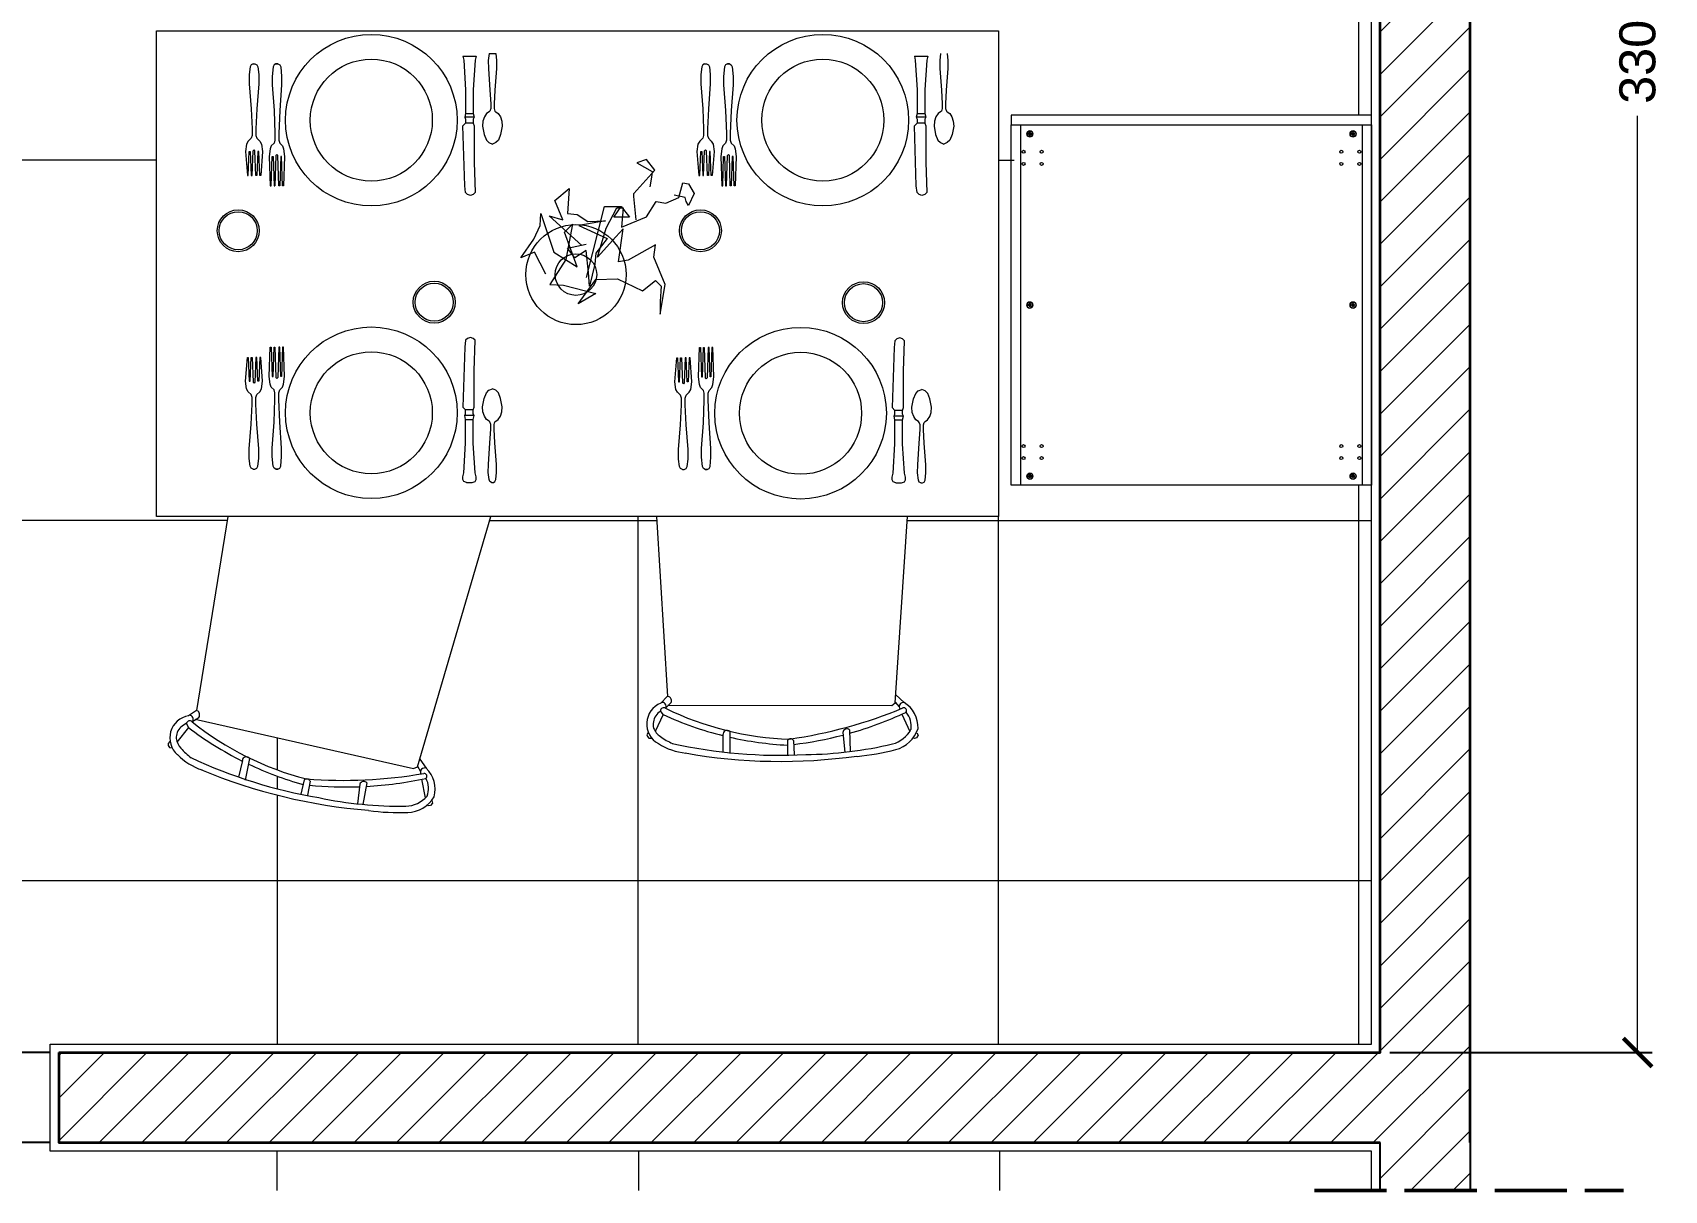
# Model space of a CAD drawing. Header units: inches. Extents: x 693 to 2034, y 503 to 1400.
# Drawn here: x 841.2 to 1112.8, y 999.9 to 1192.7 of the extents above; entities that cross this region are included whole.
import ezdxf

# ---------------------------------------------------------------- set-up
doc = ezdxf.new("R2010")
doc.units = ezdxf.units.IN
doc.header["$MEASUREMENT"] = 0
doc.linetypes.add('ACAD_ISO02W100', pattern=[15, 12, -3])
doc.layers.get('DEFPOINTS').update_dxf_attribs({"color": 210, "lineweight": 18})
doc.layers.add('A-ANNO-DIMS', color=81, linetype='Continuous', lineweight=13, transparency=0.25)
for name, color, linetype, lineweight in [('A-ANNO-SYMB', 3, 'Continuous', 18), ('A-FURN', 1, 'Continuous', 18), ('A-SECT-MCUT', 7, 'Continuous', 35), ('ACCESSORI', 2, 'Continuous', 13), ('pavimento', 51, 'Continuous', 5), ('walll', 41, 'Continuous', 13)]:
    doc.layers.add(name, color=color, linetype=linetype, lineweight=lineweight)
doc.styles.add('ARIAL', font='Arial.ttf')
doc.dimstyles.new('E-0020_TICK_24', dxfattribs={"dimscale": 0.1, "dimtxt": 60, "dimasz": 48, "dimexe": 24, "dimexo": 16, "dimgap": 24, "dimtad": 0, "dimdec": 0, "dimzin": 0, "dimdsep": 46, "dimtxsty": 'ARIAL', "dimblk": 'ARCHTICK', "dimblk1": 'ARCHTICK', "dimblk2": 'ARCHTICK', "dimcen": 24, "dimclrd": 256, "dimclre": 256, "dimclrt": 256, "dimadec": 0, "dimazin": 0, "dimtfac": 1, "dimtdec": 0, "dimtmove": 1, "dimatfit": 3, "dimldrblk": 'OPEN90', "dimfxl": 1, "dimtfill": 1, "dimtolj": 1, "dimtzin": 0, "dimlwd": -1, "dimarcsym": 0})

# ---------------------------------------------------------------- blocks, each defined once
blk = doc.blocks.new('Vite a croce a testa piana - 10 mm da sopra')
at = {"color": 0, "linetype": 'Continuous'}
for p, q in [((-4.9, 2), (-4.9, -2)), ((-2, 2), (-4.9, 2)), ((-2, 2), (-2, 4.9)), ((2, 4.9), (-2, 4.9)), ((-2, 2), (-2, -2)), ((2, 2), (-2, 2)), ((2, 2), (2, 4.9)), ((2, 2), (2, -2)), ((2, 2), (4.9, 2)), ((4.9, 2), (4.9, -2)), ((-2, -2), (-4.9, -2)), ((2, -2), (-2, -2)), ((-2, -2), (-2, -4.9)), ((2, -4.9), (-2, -4.9)), ((2, -2), (2, -4.9)), ((2, -2), (4.9, -2))]:
    blk.add_line(p, q, dxfattribs=at)
blk.add_circle((0, 0), 9.84, dxfattribs=at)
blk = doc.blocks.new('_ArchTick')
at = {"color": 0, "linetype": 'ByBlock', "const_width": 0.15}
blk.add_lwpolyline([(-0.5, -0.5), (0.5, 0.5)], dxfattribs=at)
blk = doc.blocks.new('*D9')
at = {"layer": 'A-ANNO-DIMS', "transparency": 16777216}
for p, q in [((829.38, 1022.82), (829.38, 1027.62)), ((829.38, 1022.82), (829.38, 1021.73)), ((829.38, 1007.82), (829.38, 1008.91)), ((829.38, 1007.82), (829.38, 1003.02))]:
    blk.add_line(p, q, dxfattribs=at)
at = {"layer": 'A-ANNO-DIMS', "lineweight": -2, "transparency": 16777216}
for p, q in [((843.91, 1022.82), (826.98, 1022.82)), ((843.91, 1007.82), (826.98, 1007.82))]:
    blk.add_line(p, q, dxfattribs=at)
at = {"layer": 'DEFPOINTS', "color": 0, "transparency": 16777216}
for p in [(845.51, 1022.82), (845.51, 1007.82)]:
    blk.add_point(p, dxfattribs=at)
at = {"layer": 'A-ANNO-DIMS', "transparency": 16777216, "xscale": 4.800000000000001, "yscale": 4.800000000000001, "zscale": 4.800000000000001}
for p, rotation in [((829.38, 1022.82), 270), ((829.38, 1007.82), 90)]:
    blk.add_blockref('_ArchTick', p, dxfattribs=dict(at, rotation=rotation))
at = {"layer": 'A-ANNO-DIMS', "transparency": 16777216, "insert": (829.38, 1015.32), "char_height": 6, "attachment_point": 5, "rotation": 90, "style": 'ARIAL', "bg_fill": 3, "box_fill_scale": 1.25, "bg_fill_color": 256, "bg_fill_true_color": 13158600, "bg_fill_transparency": 0}
blk.add_mtext('\\A1;15', dxfattribs=at)
at = {"layer": 'DEFPOINTS', "color": 0, "transparency": 16777216}
blk.add_point((829.38, 1007.82), dxfattribs=at)
blk = doc.blocks.new('_Open90')
blk = doc.blocks.new('*D19')
at = {"layer": 'A-ANNO-DIMS', "lineweight": -2, "transparency": 16777216}
for p, q in [((1067.11, 1352.82), (1110.79, 1352.82)), ((1067.11, 1022.82), (1110.79, 1022.82))]:
    blk.add_line(p, q, dxfattribs=at)
at = {"layer": 'A-ANNO-DIMS', "transparency": 16777216}
for p, q in [((1108.39, 1352.82), (1108.39, 1196.81)), ((1108.39, 1022.82), (1108.39, 1178.83))]:
    blk.add_line(p, q, dxfattribs=at)
at = {"layer": 'DEFPOINTS', "color": 0, "transparency": 16777216}
for p in [(1065.51, 1352.82), (1065.51, 1022.82), (1108.39, 1022.82)]:
    blk.add_point(p, dxfattribs=at)
at = {"layer": 'A-ANNO-DIMS', "transparency": 16777216, "xscale": 4.800000000000001, "yscale": 4.800000000000001, "zscale": 4.800000000000001}
for p, rotation in [((1108.39, 1352.82), 90), ((1108.39, 1022.82), 270)]:
    blk.add_blockref('_ArchTick', p, dxfattribs=dict(at, rotation=rotation))
at = {"layer": 'A-ANNO-DIMS', "transparency": 16777216, "insert": (1108.39, 1187.82), "char_height": 6, "attachment_point": 5, "rotation": 90, "style": 'ARIAL', "bg_fill": 3, "box_fill_scale": 1.25, "bg_fill_color": 256, "bg_fill_true_color": 13158600, "bg_fill_transparency": 0}
blk.add_mtext('\\A1;330', dxfattribs=at)

msp = doc.modelspace()

# ---------------------------------------------------------------- hatches: boundary and pattern name
at = {"layer": 'A-SECT-MCUT', "lineweight": 9}
h = msp.add_hatch(dxfattribs=at)
h.set_pattern_fill('ANSI31', color=252, scale=40)
h.paths.add_polyline_path([(1080.51, 1022.82), (1080.51, 1367.82), (1037.89, 1367.82), (1037.89, 1352.82), (1065.51, 1352.82), (1065.51, 1022.82), (972.73, 1022.82), (972.73, 1007.82), (1065.51, 1007.82), (1065.51, 999.87), (1080.51, 999.87)])
h = msp.add_hatch(dxfattribs=at)
h.set_pattern_fill('ANSI31', color=252, scale=40)
h.paths.add_polyline_path([(972.73, 1022.82), (845.51, 1022.82), (845.51, 1007.82), (972.73, 1007.82)])

# ---------------------------------------------------------------- linework, layer by layer
for p, q in [((1080.51, 1022.82), (1080.51, 999.87)), ((1065.51, 999.87), (1065.51, 1007.82))]:
    msp.add_line(p, q)
at = {"layer": 'A-ANNO-SYMB', "linetype": 'ACAD_ISO02W100', "lineweight": 50, "transparency": 33554562}
msp.add_line((1054.6, 999.87), (1106.02, 999.87), dxfattribs=at)
at = {"layer": 'A-FURN'}
for p, q in [((1064.11, 1178.92), (1004.11, 1178.92)), ((1004.11, 1178.92), (1004.11, 1177.32)), ((1004.11, 1117.32), (1004.11, 1177.32)), ((1004.11, 1177.32), (1005.71, 1177.32)), ((1062.51, 1177.32), (1064.11, 1177.32)), ((1064.11, 1177.32), (1064.11, 1178.92)), ((1064.11, 1177.32), (1064.11, 1117.32)), ((1005.71, 1117.32), (1004.11, 1117.32)), ((1064.11, 1117.32), (1062.51, 1117.32)), ((873.65, 1112.1), (868.45, 1079.76)), ((905.24, 1070.42), (917.46, 1112.1)), ((945.02, 1112.1), (946.85, 1082.13)), ((984.79, 1081.05), (986.81, 1112.1)), ((946.82, 1082.13), (945.75, 1081.01)), ((984.91, 1082.4), (986.27, 1081.14)), ((868.43, 1079.76), (867.14, 1078.91)), ((867.69, 1077.89), (868.85, 1078.62)), ((946.14, 1079.1), (944.82, 1076.28)), ((946.14, 1079.1), (945.7, 1079.73)), ((946.51, 1080.14), (947.48, 1081.1)), ((946.95, 1080.67), (984.23, 1080.6)), ((984.23, 1080.6), (984.79, 1081.05)), ((984.79, 1081.16), (985.46, 1080.38)), ((985.9, 1079.16), (987.2, 1076.27)), ((867.1, 1076.96), (865.2, 1074.5)), ((867.1, 1076.96), (866.8, 1077.67)), ((868.23, 1078.32), (904.6, 1070.1)), ((943.65, 1076.15), (943.45, 1075.75)), ((957.23, 1076.28), (957.27, 1072.63)), ((976.04, 1076.13), (976.41, 1072.85)), ((977.17, 1076.58), (977.3, 1072.95)), ((988.38, 1076.07), (988.59, 1075.66)), ((864.03, 1074.62), (863.74, 1074.27)), ((863.74, 1074.27), (863.74, 1073.94)), ((863.74, 1073.94), (863.95, 1073.65)), ((863.95, 1073.65), (864.38, 1073.55)), ((943.45, 1075.75), (943.52, 1075.43)), ((943.52, 1075.43), (943.79, 1075.18)), ((943.79, 1075.18), (944.23, 1075.18)), ((956.11, 1075.72), (956.1, 1072.88)), ((966.86, 1074.8), (966.85, 1072.37)), ((967.87, 1074.8), (967.97, 1072.45)), ((987.97, 1075.1), (987.8, 1075.16)), ((988.31, 1075.21), (987.97, 1075.1)), ((988.59, 1075.66), (988.31, 1075.21)), ((876.09, 1071.48), (875.46, 1068.71)), ((877.3, 1071.78), (876.54, 1068.21)), ((904.6, 1070.1), (905.24, 1070.42)), ((905.27, 1070.52), (905.75, 1069.61)), ((905.65, 1071.7), (906.7, 1070.18)), ((886.38, 1068.24), (885.84, 1065.87)), ((887.36, 1068.02), (886.95, 1065.7)), ((896.82, 1067.72), (896.17, 1064.15)), ((905.91, 1068.33), (906.55, 1065.22)), ((895.63, 1067.53), (895.27, 1064.24)), ((907.05, 1063.91), (906.89, 1064.01)), ((907.4, 1063.95), (907.05, 1063.91)), ((907.77, 1064.33), (907.4, 1063.95)), ((907.66, 1064.77), (907.77, 1064.33))]:
    msp.add_line(p, q, dxfattribs=at)
for points in [[(861.81, 1192.98), (1002, 1192.98), (1002, 1112.1), (861.81, 1112.1)], [(1005.71, 1177.32), (1062.51, 1177.32), (1062.51, 1117.32), (1005.71, 1117.32)]]:
    msp.add_lwpolyline(points, close=True, dxfattribs=at)
for centre, radius in [((1007.21, 1175.82), 0.5), ((1007.21, 1175.82), 0.5), ((1061.01, 1175.82), 0.5), ((1061.01, 1175.82), 0.5), ((1006.16, 1172.83), 0.25), ((1006.16, 1170.83), 0.25), ((1009.16, 1172.83), 0.25), ((1009.16, 1170.83), 0.25), ((1059.06, 1172.83), 0.25), ((1059.06, 1170.83), 0.25), ((1062.06, 1172.83), 0.25), ((1062.06, 1170.83), 0.25), ((1007.19, 1147.32), 0.5), ((1007.19, 1147.32), 0.5), ((1061.01, 1147.32), 0.5), ((1061.01, 1147.32), 0.5), ((1006.16, 1123.82), 0.25), ((1006.16, 1121.82), 0.25), ((1009.16, 1123.82), 0.25), ((1009.16, 1121.82), 0.25), ((1059.06, 1123.82), 0.25), ((1059.06, 1121.82), 0.25), ((1062.06, 1123.82), 0.25), ((1062.06, 1121.82), 0.25), ((1007.21, 1118.82), 0.5), ((1007.21, 1118.82), 0.5), ((1061.01, 1118.82), 0.5), ((1061.01, 1118.82), 0.5)]:
    msp.add_circle(centre, radius, dxfattribs=at)
for centre, radius, start, end in [((946.89, 1081.52), 0.609, 36.9682, 97.2732), ((946.64, 1081.38), 0.888, 341.4244, 34.5545), ((867.73, 1075.23), 3.72, 99.0797, 228.8016), ((867.27, 1078.39), 0.609, 24.3467, 90.211), ((867, 1078.3), 0.888, 328.8029, 21.933), ((868.36, 1079.16), 0.609, 24.3467, 84.6516), ((868.09, 1079.08), 0.888, 328.8029, 21.933), ((947.13, 1077.55), 3.72, 111.7013, 241.4231), ((946.26, 1079.67), 0.569, 60.8135, 174.0434), ((946, 1080.53), 0.609, 36.9682, 102.8325), ((969.68, 1130.27), 56.32, 245.2951, 256.0516), ((945.75, 1080.39), 0.888, 341.4244, 34.5545), ((968.78, 1125.48), 50.48, 243.8567, 268.1974), ((955.86, 1153.37), 79.16, 278.2332, 292.4409), ((960.42, 1135.62), 61.94, 285.7031, 294.9798), ((986.17, 1080.43), 0.713, 81.9587, 216.3382), ((986.22, 1079.77), 0.461, 321.016, 108.1622), ((983.73, 1076.99), 4.86, 357.5545, 58.5812), ((983.84, 1077.16), 3.62, 351.3275, 40.2957), ((867.34, 1077.49), 0.569, 48.1919, 161.4219), ((901.25, 1121.74), 56.32, 232.6736, 243.4301), ((899.33, 1117.27), 50.48, 231.2352, 255.5759), ((956.78, 1075.78), 0.674, 47.9361, 184.8433), ((976.75, 1075.99), 0.723, 54.9833, 168.288), ((983.04, 1079.05), 5, 284.9236, 330.9193), ((983.59, 1078.38), 5.25, 283.8, 342.2956), ((950.8, 1082.6), 9.94, 236.7758, 264.9638), ((965.57, 1154.93), 82.6, 257.4624, 272.9899), ((969.68, 1130.27), 56.32, 257.2367, 267.1272), ((967.36, 1074.44), 0.62, 35.5616, 144.2262), ((960.42, 1135.62), 61.94, 276.9319, 284.624), ((969.01, 1139.57), 67.13, 270.743, 283.1957), ((975.31, 1108.74), 36.72, 274.8738, 285.1434), ((872.41, 1079.36), 9.94, 224.1542, 252.3423), ((902.63, 1146.71), 82.6, 244.8409, 260.3684), ((876.75, 1071.39), 0.674, 35.3146, 172.2218), ((901.25, 1121.74), 56.32, 244.6152, 254.5057), ((965.67, 1161.69), 90.38, 259.9045, 278.0877), ((904.21, 1153.28), 90.38, 247.283, 265.4662), ((886.79, 1067.77), 0.62, 22.9401, 131.6047), ((892.81, 1147.31), 79.16, 265.6117, 279.8194), ((896.29, 1067.23), 0.723, 42.3618, 155.6664), ((893.39, 1128.99), 61.94, 273.0815, 282.3583), ((906.45, 1069.51), 0.713, 69.3372, 203.7167), ((906.36, 1068.85), 0.461, 308.3945, 95.5407), ((903.46, 1066.83), 3.62, 338.7059, 27.6741), ((903.32, 1066.68), 4.86, 344.933, 45.9596), ((893.39, 1128.99), 61.94, 264.3104, 272.0024), ((902.63, 1130.97), 67.13, 258.1215, 270.5741), ((903.1, 1068.84), 5, 272.3021, 318.2978), ((903.49, 1068.07), 5.25, 271.1785, 329.6741), ((902.04, 1099.51), 36.72, 262.2523, 272.5218)]:
    msp.add_arc(centre, radius, start, end, dxfattribs=at)
for points in [[(945.7, 1079.73), (944.91, 1078.88), (944.57, 1076.86), (945.69, 1075.46), (947.7, 1074.28)], [(866.8, 1077.67), (865.85, 1077.01), (865.08, 1075.12), (865.86, 1073.5), (867.57, 1071.91)]]:
    msp.add_spline(points, degree=3, dxfattribs=at)
at = {"layer": 'A-SECT-MCUT'}
for points in [[(1080.51, 1007.82), (1080.51, 1367.82), (845.51, 1367.82), (845.51, 1352.82)], [(845.51, 1022.82), (1065.51, 1022.82), (1065.51, 1352.82), (845.51, 1352.82)], [(845.51, 1022.82), (845.51, 1007.82), (1065.51, 1007.82)]]:
    msp.add_lwpolyline(points, dxfattribs=at)
at = {"layer": 'ACCESSORI', "linetype": 'ByBlock'}
for p, q in [((877.55, 1187.31), (877.39, 1186.99)), ((877.87, 1187.47), (877.55, 1187.31)), ((877.87, 1187.47), (878.19, 1187.47)), ((878.19, 1187.47), (878.51, 1187.31)), ((878.51, 1187.31), (878.66, 1186.99)), ((881.36, 1187.31), (881.2, 1186.99)), ((881.68, 1187.47), (881.36, 1187.31)), ((881.68, 1187.47), (882, 1187.47)), ((882, 1187.47), (881.68, 1187.47)), ((882, 1187.47), (882.32, 1187.31)), ((882.32, 1187.31), (882.47, 1186.99)), ((912.8, 1188.74), (912.95, 1188.1)), ((912.95, 1188.1), (913.27, 1183.18)), ((914.86, 1188.1), (914.54, 1183.18)), ((915.02, 1188.74), (914.86, 1188.1)), ((917.16, 1189.23), (917.04, 1188.05)), ((917.04, 1188.05), (917.05, 1186.7)), ((918.28, 1189.23), (918.4, 1188.05)), ((918.4, 1188.05), (918.38, 1186.7)), ((952.73, 1187.31), (952.57, 1186.99)), ((953.05, 1187.47), (952.73, 1187.31)), ((953.05, 1187.47), (953.36, 1187.47)), ((953.36, 1187.47), (953.68, 1187.31)), ((953.68, 1187.31), (953.84, 1186.99)), ((956.54, 1187.31), (956.38, 1186.99)), ((956.86, 1187.47), (956.54, 1187.31)), ((956.86, 1187.47), (957.17, 1187.47)), ((957.17, 1187.47), (956.86, 1187.47)), ((957.17, 1187.47), (957.49, 1187.31)), ((957.49, 1187.31), (957.65, 1186.99)), ((987.97, 1188.74), (988.13, 1188.1)), ((988.13, 1188.1), (988.45, 1183.18)), ((990.03, 1188.1), (989.72, 1183.18)), ((990.19, 1188.74), (990.03, 1188.1)), ((992.33, 1189.23), (992.21, 1188.05)), ((992.21, 1188.05), (992.23, 1186.7)), ((993.45, 1189.23), (993.57, 1188.05)), ((993.57, 1188.05), (993.56, 1186.7)), ((877.39, 1186.99), (877.24, 1185.72)), ((877.24, 1185.72), (877.24, 1184.13)), ((878.66, 1186.99), (878.82, 1185.72)), ((878.82, 1185.72), (878.82, 1184.13)), ((881.2, 1186.99), (881.05, 1185.4)), ((881.05, 1185.4), (881.05, 1183.97)), ((882.47, 1186.99), (882.63, 1185.4)), ((882.63, 1185.4), (882.63, 1183.97)), ((917.05, 1186.7), (917.32, 1183.08)), ((918.38, 1186.7), (918.11, 1183.08)), ((952.57, 1186.99), (952.41, 1185.72)), ((952.41, 1185.72), (952.41, 1184.13)), ((953.84, 1186.99), (954, 1185.72)), ((954, 1185.72), (954, 1184.13)), ((956.38, 1186.99), (956.22, 1185.4)), ((956.22, 1185.4), (956.22, 1183.97)), ((957.65, 1186.99), (957.81, 1185.4)), ((957.81, 1185.4), (957.81, 1183.97)), ((992.23, 1186.7), (992.49, 1183.08)), ((993.56, 1186.7), (993.29, 1183.08)), ((877.24, 1184.13), (877.55, 1180.01)), ((878.82, 1184.13), (878.51, 1180.01)), ((881.05, 1183.97), (881.36, 1179.69)), ((882.63, 1183.97), (882.32, 1179.69)), ((913.27, 1183.18), (913.27, 1179.21)), ((914.54, 1183.18), (914.54, 1179.21)), ((917.32, 1183.08), (917.44, 1180.84)), ((918.11, 1183.08), (917.99, 1180.84)), ((952.41, 1184.13), (952.73, 1180.01)), ((954, 1184.13), (953.68, 1180.01)), ((956.22, 1183.97), (956.54, 1179.69)), ((957.81, 1183.97), (957.49, 1179.69)), ((988.45, 1183.18), (988.45, 1179.21)), ((989.72, 1183.18), (989.72, 1179.21)), ((992.49, 1183.08), (992.62, 1180.84)), ((993.29, 1183.08), (993.16, 1180.84)), ((877.55, 1180.01), (877.71, 1176.67)), ((878.51, 1180.01), (878.35, 1176.67)), ((881.36, 1179.69), (881.52, 1175.88)), ((882.32, 1179.69), (882.16, 1175.88)), ((913.27, 1179.21), (913.11, 1178.58)), ((913.27, 1179.21), (914.54, 1179.21)), ((914.54, 1179.21), (914.7, 1178.58)), ((916.75, 1179.2), (916.38, 1178.67)), ((917.16, 1179.49), (916.75, 1179.2)), ((917.3, 1179.63), (917.16, 1179.49)), ((917.44, 1180.05), (917.3, 1179.63)), ((917.44, 1180.84), (917.44, 1180.05)), ((917.99, 1180.84), (917.99, 1180.05)), ((917.99, 1180.05), (918.13, 1179.63)), ((918.13, 1179.63), (918.27, 1179.49)), ((918.27, 1179.49), (918.68, 1179.2)), ((918.68, 1179.2), (919.05, 1178.67)), ((952.73, 1180.01), (952.89, 1176.67)), ((953.68, 1180.01), (953.52, 1176.67)), ((956.54, 1179.69), (956.7, 1175.88)), ((957.49, 1179.69), (957.33, 1175.88)), ((988.45, 1179.21), (988.29, 1178.58)), ((988.45, 1179.21), (989.72, 1179.21)), ((989.72, 1179.21), (989.88, 1178.58)), ((991.92, 1179.2), (991.56, 1178.67)), ((992.34, 1179.49), (991.92, 1179.2)), ((992.48, 1179.63), (992.34, 1179.49)), ((992.62, 1180.05), (992.48, 1179.63)), ((992.62, 1180.84), (992.62, 1180.05)), ((993.16, 1180.84), (993.16, 1180.05)), ((993.16, 1180.05), (993.31, 1179.63)), ((993.31, 1179.63), (993.45, 1179.49)), ((993.45, 1179.49), (993.86, 1179.2)), ((993.86, 1179.2), (994.22, 1178.67)), ((877.71, 1176.67), (877.71, 1175.56)), ((878.35, 1176.67), (878.35, 1175.56)), ((912.8, 1177.15), (913.27, 1177.62)), ((913.11, 1167.15), (912.8, 1177.15)), ((914.7, 1178.58), (913.11, 1178.58)), ((913.11, 1178.58), (913.27, 1178.26)), ((913.27, 1178.26), (913.27, 1177.62)), ((914.54, 1177.62), (913.27, 1177.62)), ((914.7, 1178.58), (914.54, 1178.26)), ((914.54, 1178.26), (914.54, 1177.62)), ((914.54, 1177.62), (914.7, 1177.15)), ((914.7, 1177.15), (914.7, 1171.12)), ((916.15, 1177.96), (916.09, 1177.1)), ((916.09, 1177.1), (916.35, 1175.72)), ((916.38, 1178.67), (916.15, 1177.96)), ((919.05, 1178.67), (919.29, 1177.96)), ((919.34, 1177.1), (919.08, 1175.72)), ((919.29, 1177.96), (919.34, 1177.1)), ((952.89, 1176.67), (952.89, 1175.56)), ((953.52, 1176.67), (953.52, 1175.56)), ((987.97, 1177.15), (988.45, 1177.62)), ((988.29, 1167.15), (987.97, 1177.15)), ((989.88, 1178.58), (988.29, 1178.58)), ((988.29, 1178.58), (988.45, 1178.26)), ((988.45, 1178.26), (988.45, 1177.62)), ((989.72, 1177.62), (988.45, 1177.62)), ((989.88, 1178.58), (989.72, 1178.26)), ((989.72, 1178.26), (989.72, 1177.62)), ((989.72, 1177.62), (989.88, 1177.15)), ((989.88, 1177.15), (989.88, 1171.12)), ((991.32, 1177.96), (991.26, 1177.1)), ((991.26, 1177.1), (991.52, 1175.72)), ((991.56, 1178.67), (991.32, 1177.96)), ((994.22, 1178.67), (994.46, 1177.96)), ((994.52, 1177.1), (994.26, 1175.72)), ((994.46, 1177.96), (994.52, 1177.1)), ((876.76, 1174.13), (876.6, 1172.86)), ((877.08, 1174.61), (876.76, 1174.13)), ((877.55, 1175.08), (877.08, 1174.61)), ((877.71, 1175.56), (877.55, 1175.08)), ((878.35, 1175.56), (878.51, 1175.08)), ((878.51, 1175.08), (878.98, 1174.61)), ((878.98, 1174.61), (879.3, 1174.13)), ((879.3, 1174.13), (879.46, 1172.86)), ((880.89, 1173.81), (880.73, 1173.34)), ((881.36, 1174.29), (880.89, 1173.81)), ((881.52, 1174.77), (881.36, 1174.29)), ((881.52, 1175.88), (881.52, 1174.77)), ((882.16, 1175.88), (882.16, 1174.77)), ((882.16, 1174.77), (882.32, 1174.29)), ((882.32, 1174.29), (882.79, 1173.81)), ((882.79, 1173.81), (882.95, 1173.34)), ((916.35, 1175.72), (916.73, 1174.79)), ((916.73, 1174.79), (917.15, 1174.36)), ((917.15, 1174.36), (917.72, 1174.13)), ((918.28, 1174.36), (917.72, 1174.13)), ((918.71, 1174.79), (918.28, 1174.36)), ((919.08, 1175.72), (918.71, 1174.79)), ((951.93, 1174.13), (951.78, 1172.86)), ((952.25, 1174.61), (951.93, 1174.13)), ((952.73, 1175.08), (952.25, 1174.61)), ((952.89, 1175.56), (952.73, 1175.08)), ((953.52, 1175.56), (953.68, 1175.08)), ((953.68, 1175.08), (954.16, 1174.61)), ((954.16, 1174.61), (954.47, 1174.13)), ((954.47, 1174.13), (954.63, 1172.86)), ((956.06, 1173.81), (955.9, 1173.34)), ((956.54, 1174.29), (956.06, 1173.81)), ((956.7, 1174.77), (956.54, 1174.29)), ((956.7, 1175.88), (956.7, 1174.77)), ((957.33, 1175.88), (957.33, 1174.77)), ((957.33, 1174.77), (957.49, 1174.29)), ((957.49, 1174.29), (957.97, 1173.81)), ((957.97, 1173.81), (958.13, 1173.34)), ((991.52, 1175.72), (991.9, 1174.79)), ((991.9, 1174.79), (992.32, 1174.36)), ((992.32, 1174.36), (992.89, 1174.13)), ((993.46, 1174.36), (992.89, 1174.13)), ((993.88, 1174.79), (993.46, 1174.36)), ((994.26, 1175.72), (993.88, 1174.79)), ((876.6, 1172.86), (876.92, 1168.89)), ((877.08, 1168.89), (877.24, 1172.86)), ((877.24, 1172.86), (877.39, 1172.86)), ((877.39, 1172.86), (877.55, 1168.89)), ((877.71, 1168.89), (877.87, 1173.02)), ((877.87, 1173.02), (878.03, 1173.18)), ((878.19, 1173.02), (878.03, 1173.18)), ((878.35, 1168.89), (878.19, 1173.02)), ((878.66, 1172.86), (878.51, 1168.89)), ((878.82, 1172.86), (878.66, 1172.86)), ((878.98, 1168.89), (878.82, 1172.86)), ((879.46, 1172.86), (879.14, 1168.89)), ((880.73, 1173.34), (880.57, 1172.07)), ((880.57, 1172.07), (880.73, 1167.15)), ((880.89, 1167.15), (881.05, 1172.07)), ((881.05, 1172.07), (881.2, 1172.07)), ((881.2, 1172.07), (881.36, 1167.15)), ((881.68, 1172.23), (881.84, 1172.39)), ((882, 1172.23), (881.84, 1172.39)), ((882.16, 1167.15), (882, 1172.23)), ((882.47, 1172.07), (882.32, 1167.15)), ((882.63, 1172.07), (882.47, 1172.07)), ((882.79, 1167.15), (882.63, 1172.07)), ((882.95, 1173.34), (883.11, 1172.07)), ((883.11, 1172.07), (882.95, 1167.15)), ((914.7, 1171.12), (914.86, 1166.04)), ((951.78, 1172.86), (952.09, 1168.89)), ((952.25, 1168.89), (952.41, 1172.86)), ((952.41, 1172.86), (952.57, 1172.86)), ((952.57, 1172.86), (952.73, 1168.89)), ((952.89, 1168.89), (953.05, 1173.02)), ((953.05, 1173.02), (953.2, 1173.18)), ((953.36, 1173.02), (953.2, 1173.18)), ((953.52, 1168.89), (953.36, 1173.02)), ((953.84, 1172.86), (953.68, 1168.89)), ((954, 1172.86), (953.84, 1172.86)), ((954.16, 1168.89), (954, 1172.86)), ((954.63, 1172.86), (954.32, 1168.89)), ((955.9, 1173.34), (955.74, 1172.07)), ((955.74, 1172.07), (955.9, 1167.15)), ((956.06, 1167.15), (956.22, 1172.07)), ((956.22, 1172.07), (956.38, 1172.07)), ((956.38, 1172.07), (956.54, 1167.15)), ((956.7, 1167.15), (956.86, 1172.23)), ((956.86, 1172.23), (957.01, 1172.39)), ((957.17, 1172.23), (957.01, 1172.39)), ((957.33, 1167.15), (957.17, 1172.23)), ((957.65, 1172.07), (957.49, 1167.15)), ((957.81, 1172.07), (957.65, 1172.07)), ((957.97, 1167.15), (957.81, 1172.07)), ((958.13, 1173.34), (958.28, 1172.07)), ((958.28, 1172.07), (958.13, 1167.15)), ((989.88, 1171.12), (990.03, 1166.04)), ((876.92, 1168.89), (877.08, 1168.89)), ((877.55, 1168.89), (877.71, 1168.89)), ((878.51, 1168.89), (878.35, 1168.89)), ((879.14, 1168.89), (878.98, 1168.89)), ((952.09, 1168.89), (952.25, 1168.89)), ((952.73, 1168.89), (952.89, 1168.89)), ((953.68, 1168.89), (953.52, 1168.89)), ((954.32, 1168.89), (954.16, 1168.89)), ((880.73, 1167.15), (880.89, 1167.15)), ((881.36, 1167.15), (881.52, 1167.15)), ((882.32, 1167.15), (882.16, 1167.15)), ((882.95, 1167.15), (882.79, 1167.15)), ((913.27, 1166.04), (913.11, 1167.15)), ((913.59, 1165.72), (913.27, 1166.04)), ((914.07, 1165.56), (913.59, 1165.72)), ((914.54, 1165.72), (914.07, 1165.56)), ((914.86, 1166.04), (914.54, 1165.72)), ((955.9, 1167.15), (956.06, 1167.15)), ((956.54, 1167.15), (956.7, 1167.15)), ((957.49, 1167.15), (957.33, 1167.15)), ((958.13, 1167.15), (957.97, 1167.15)), ((988.45, 1166.04), (988.29, 1167.15)), ((988.76, 1165.72), (988.45, 1166.04)), ((989.24, 1165.56), (988.76, 1165.72)), ((989.72, 1165.72), (989.24, 1165.56)), ((990.03, 1166.04), (989.72, 1165.72)), ((913.27, 1141.44), (913.11, 1140.32)), ((913.59, 1141.75), (913.27, 1141.44)), ((914.07, 1141.91), (913.59, 1141.75)), ((914.54, 1141.75), (914.07, 1141.91)), ((914.86, 1141.44), (914.54, 1141.75)), ((914.7, 1136.36), (914.86, 1141.44)), ((984.75, 1141.36), (984.59, 1140.25)), ((985.07, 1141.68), (984.75, 1141.36)), ((985.54, 1141.83), (985.07, 1141.68)), ((986.02, 1141.68), (985.54, 1141.83)), ((986.34, 1141.36), (986.02, 1141.68)), ((986.18, 1136.28), (986.34, 1141.36)), ((876.6, 1134.61), (876.92, 1138.58)), ((876.92, 1138.58), (877.08, 1138.58)), ((877.08, 1138.58), (877.24, 1134.61)), ((877.39, 1134.61), (877.55, 1138.58)), ((877.55, 1138.58), (877.71, 1138.58)), ((877.71, 1138.58), (877.87, 1134.45)), ((878.35, 1138.58), (878.19, 1134.45)), ((878.51, 1138.58), (878.35, 1138.58)), ((878.66, 1134.61), (878.51, 1138.58)), ((878.98, 1138.58), (878.82, 1134.61)), ((879.14, 1138.58), (878.98, 1138.58)), ((879.46, 1134.61), (879.14, 1138.58)), ((880.57, 1135.4), (880.73, 1140.32)), ((880.73, 1140.32), (880.89, 1140.32)), ((880.89, 1140.32), (881.05, 1135.4)), ((881.2, 1135.4), (881.36, 1140.32)), ((881.36, 1140.32), (881.52, 1140.32)), ((881.52, 1140.32), (881.68, 1135.24)), ((882.16, 1140.32), (882, 1135.24)), ((882.32, 1140.32), (882.16, 1140.32)), ((882.47, 1135.4), (882.32, 1140.32)), ((882.79, 1140.32), (882.63, 1135.4)), ((882.95, 1140.32), (882.79, 1140.32)), ((883.11, 1135.4), (882.95, 1140.32)), ((913.11, 1140.32), (912.8, 1130.32)), ((948.08, 1134.53), (948.4, 1138.5)), ((948.4, 1138.5), (948.56, 1138.5)), ((948.56, 1138.5), (948.71, 1134.53)), ((948.87, 1134.53), (949.03, 1138.5)), ((949.03, 1138.5), (949.19, 1138.5)), ((949.19, 1138.5), (949.35, 1134.37)), ((949.83, 1138.5), (949.67, 1134.37)), ((949.98, 1138.5), (949.83, 1138.5)), ((950.14, 1134.53), (949.98, 1138.5)), ((950.46, 1138.5), (950.3, 1134.53)), ((950.62, 1138.5), (950.46, 1138.5)), ((950.94, 1134.53), (950.62, 1138.5)), ((952.05, 1135.33), (952.21, 1140.25)), ((952.21, 1140.25), (952.37, 1140.25)), ((952.37, 1140.25), (952.52, 1135.33)), ((952.68, 1135.33), (952.84, 1140.25)), ((952.84, 1140.25), (953, 1140.25)), ((953, 1140.25), (953.16, 1135.17)), ((953.64, 1140.25), (953.48, 1135.17)), ((953.79, 1140.25), (953.64, 1140.25)), ((953.95, 1135.33), (953.79, 1140.25)), ((954.27, 1140.25), (954.11, 1135.33)), ((954.43, 1140.25), (954.27, 1140.25)), ((954.59, 1135.33), (954.43, 1140.25)), ((984.59, 1140.25), (984.27, 1130.25)), ((914.7, 1130.32), (914.7, 1136.36)), ((986.18, 1130.25), (986.18, 1136.28)), ((876.76, 1133.34), (876.6, 1134.61)), ((877.08, 1132.86), (876.76, 1133.34)), ((877.55, 1132.39), (877.08, 1132.86)), ((877.24, 1134.61), (877.39, 1134.61)), ((877.87, 1134.45), (878.03, 1134.29)), ((878.19, 1134.45), (878.03, 1134.29)), ((878.51, 1132.39), (878.98, 1132.86)), ((878.82, 1134.61), (878.66, 1134.61)), ((878.98, 1132.86), (879.3, 1133.34)), ((879.3, 1133.34), (879.46, 1134.61)), ((880.73, 1134.13), (880.57, 1135.4)), ((880.89, 1133.66), (880.73, 1134.13)), ((881.36, 1133.18), (880.89, 1133.66)), ((881.05, 1135.4), (881.2, 1135.4)), ((881.52, 1132.7), (881.36, 1133.18)), ((881.68, 1135.24), (881.84, 1135.09)), ((882, 1135.24), (881.84, 1135.09)), ((882.16, 1132.7), (882.32, 1133.18)), ((882.32, 1133.18), (882.79, 1133.66)), ((882.63, 1135.4), (882.47, 1135.4)), ((882.79, 1133.66), (882.95, 1134.13)), ((882.95, 1134.13), (883.11, 1135.4)), ((916.73, 1132.68), (917.15, 1133.11)), ((917.15, 1133.11), (917.72, 1133.34)), ((918.28, 1133.11), (917.72, 1133.34)), ((918.71, 1132.68), (918.28, 1133.11)), ((948.24, 1133.26), (948.08, 1134.53)), ((948.56, 1132.79), (948.24, 1133.26)), ((948.71, 1134.53), (948.87, 1134.53)), ((949.35, 1134.37), (949.51, 1134.21)), ((949.67, 1134.37), (949.51, 1134.21)), ((950.3, 1134.53), (950.14, 1134.53)), ((950.46, 1132.79), (950.78, 1133.26)), ((950.78, 1133.26), (950.94, 1134.53)), ((952.21, 1134.06), (952.05, 1135.33)), ((952.37, 1133.58), (952.21, 1134.06)), ((952.84, 1133.1), (952.37, 1133.58)), ((952.52, 1135.33), (952.68, 1135.33)), ((953, 1132.63), (952.84, 1133.1)), ((953.16, 1135.17), (953.32, 1135.01)), ((953.48, 1135.17), (953.32, 1135.01)), ((953.64, 1132.63), (953.79, 1133.1)), ((953.79, 1133.1), (954.27, 1133.58)), ((954.11, 1135.33), (953.95, 1135.33)), ((954.27, 1133.58), (954.43, 1134.06)), ((954.43, 1134.06), (954.59, 1135.33)), ((988.2, 1132.6), (988.63, 1133.03)), ((988.63, 1133.03), (989.2, 1133.26)), ((989.76, 1133.03), (989.2, 1133.26)), ((990.19, 1132.6), (989.76, 1133.03)), ((877.71, 1131.91), (877.55, 1132.39)), ((877.55, 1127.47), (877.71, 1130.8)), ((877.71, 1130.8), (877.71, 1131.91)), ((878.35, 1131.91), (878.51, 1132.39)), ((878.35, 1130.8), (878.35, 1131.91)), ((878.51, 1127.47), (878.35, 1130.8)), ((881.36, 1127.78), (881.52, 1131.59)), ((881.52, 1131.59), (881.52, 1132.7)), ((882.16, 1131.59), (882.16, 1132.7)), ((882.32, 1127.78), (882.16, 1131.59)), ((912.8, 1130.32), (913.27, 1129.85)), ((914.54, 1129.85), (914.7, 1130.32)), ((916.09, 1130.37), (916.35, 1131.75)), ((916.15, 1129.51), (916.09, 1130.37)), ((916.35, 1131.75), (916.73, 1132.68)), ((919.08, 1131.75), (918.71, 1132.68)), ((919.34, 1130.37), (919.08, 1131.75)), ((919.29, 1129.51), (919.34, 1130.37)), ((949.03, 1132.31), (948.56, 1132.79)), ((949.19, 1131.83), (949.03, 1132.31)), ((949.03, 1127.39), (949.19, 1130.72)), ((949.19, 1130.72), (949.19, 1131.83)), ((949.83, 1131.83), (949.98, 1132.31)), ((949.83, 1130.72), (949.83, 1131.83)), ((949.98, 1127.39), (949.83, 1130.72)), ((949.98, 1132.31), (950.46, 1132.79)), ((952.84, 1127.71), (953, 1131.52)), ((953, 1131.52), (953, 1132.63)), ((953.64, 1131.52), (953.64, 1132.63)), ((953.79, 1127.71), (953.64, 1131.52)), ((984.27, 1130.25), (984.75, 1129.77)), ((986.02, 1129.77), (986.18, 1130.25)), ((987.57, 1130.29), (987.83, 1131.67)), ((987.63, 1129.43), (987.57, 1130.29)), ((987.83, 1131.67), (988.2, 1132.6)), ((990.56, 1131.67), (990.19, 1132.6)), ((990.82, 1130.29), (990.56, 1131.67)), ((990.76, 1129.43), (990.82, 1130.29)), ((877.24, 1123.34), (877.55, 1127.47)), ((878.82, 1123.34), (878.51, 1127.47)), ((881.05, 1123.5), (881.36, 1127.78)), ((882.63, 1123.5), (882.32, 1127.78)), ((913.11, 1128.89), (913.27, 1129.21)), ((914.7, 1128.89), (913.11, 1128.89)), ((913.27, 1128.26), (913.11, 1128.89)), ((914.54, 1129.85), (913.27, 1129.85)), ((913.27, 1129.21), (913.27, 1129.85)), ((913.27, 1128.26), (914.54, 1128.26)), ((913.27, 1124.29), (913.27, 1128.26)), ((914.54, 1129.21), (914.54, 1129.85)), ((914.7, 1128.89), (914.54, 1129.21)), ((914.54, 1128.26), (914.7, 1128.89)), ((914.54, 1124.29), (914.54, 1128.26)), ((916.38, 1128.8), (916.15, 1129.51)), ((916.75, 1128.27), (916.38, 1128.8)), ((917.16, 1127.98), (916.75, 1128.27)), ((917.3, 1127.84), (917.16, 1127.98)), ((917.44, 1127.42), (917.3, 1127.84)), ((917.99, 1127.42), (918.13, 1127.84)), ((918.13, 1127.84), (918.27, 1127.98)), ((918.27, 1127.98), (918.68, 1128.27)), ((918.68, 1128.27), (919.05, 1128.8)), ((919.05, 1128.8), (919.29, 1129.51)), ((952.52, 1123.42), (952.84, 1127.71)), ((954.11, 1123.42), (953.79, 1127.71)), ((984.59, 1128.82), (984.75, 1129.13)), ((986.18, 1128.82), (984.59, 1128.82)), ((984.75, 1128.18), (984.59, 1128.82)), ((986.02, 1129.77), (984.75, 1129.77)), ((984.75, 1129.13), (984.75, 1129.77)), ((984.75, 1128.18), (986.02, 1128.18)), ((984.75, 1124.21), (984.75, 1128.18)), ((986.02, 1129.13), (986.02, 1129.77)), ((986.18, 1128.82), (986.02, 1129.13)), ((986.02, 1128.18), (986.18, 1128.82)), ((986.02, 1124.21), (986.02, 1128.18)), ((987.86, 1128.73), (987.63, 1129.43)), ((988.23, 1128.2), (987.86, 1128.73)), ((988.64, 1127.9), (988.23, 1128.2)), ((988.78, 1127.76), (988.64, 1127.9)), ((988.92, 1127.35), (988.78, 1127.76)), ((989.47, 1127.35), (989.61, 1127.76)), ((989.61, 1127.76), (989.75, 1127.9)), ((989.75, 1127.9), (990.16, 1128.2)), ((990.16, 1128.2), (990.53, 1128.73)), ((990.53, 1128.73), (990.76, 1129.43)), ((917.32, 1124.39), (917.44, 1126.63)), ((917.44, 1126.63), (917.44, 1127.42)), ((917.99, 1126.63), (917.99, 1127.42)), ((918.11, 1124.39), (917.99, 1126.63)), ((948.71, 1123.26), (949.03, 1127.39)), ((950.3, 1123.26), (949.98, 1127.39)), ((988.8, 1124.31), (988.92, 1126.56)), ((988.92, 1126.56), (988.92, 1127.35)), ((989.47, 1126.56), (989.47, 1127.35)), ((989.59, 1124.31), (989.47, 1126.56)), ((877.24, 1121.75), (877.24, 1123.34)), ((878.82, 1121.75), (878.82, 1123.34)), ((881.05, 1122.07), (881.05, 1123.5)), ((881.2, 1120.48), (881.05, 1122.07)), ((882.47, 1120.48), (882.63, 1122.07)), ((882.63, 1122.07), (882.63, 1123.5)), ((912.95, 1119.37), (913.27, 1124.29)), ((914.86, 1119.37), (914.54, 1124.29)), ((917.05, 1120.77), (917.32, 1124.39)), ((918.38, 1120.77), (918.11, 1124.39)), ((948.71, 1121.67), (948.71, 1123.26)), ((950.3, 1121.67), (950.3, 1123.26)), ((952.52, 1121.99), (952.52, 1123.42)), ((954.11, 1121.99), (954.11, 1123.42)), ((984.43, 1119.29), (984.75, 1124.21)), ((986.34, 1119.29), (986.02, 1124.21)), ((988.53, 1120.69), (988.8, 1124.31)), ((989.86, 1120.69), (989.59, 1124.31)), ((877.39, 1120.48), (877.24, 1121.75)), ((877.55, 1120.16), (877.39, 1120.48)), ((877.87, 1120), (877.55, 1120.16)), ((877.87, 1120), (878.19, 1120)), ((878.19, 1120), (878.51, 1120.16)), ((878.51, 1120.16), (878.66, 1120.48)), ((878.66, 1120.48), (878.82, 1121.75)), ((881.36, 1120.16), (881.2, 1120.48)), ((881.68, 1120), (881.36, 1120.16)), ((881.68, 1120), (882, 1120)), ((882, 1120), (881.68, 1120)), ((882, 1120), (882.32, 1120.16)), ((882.32, 1120.16), (882.47, 1120.48)), ((912.8, 1118.73), (912.95, 1119.37)), ((915.02, 1118.73), (914.86, 1119.37)), ((917.04, 1119.42), (917.05, 1120.77)), ((917.16, 1118.24), (917.04, 1119.42)), ((918.28, 1118.24), (918.4, 1119.42)), ((918.4, 1119.42), (918.38, 1120.77)), ((948.87, 1120.4), (948.71, 1121.67)), ((949.03, 1120.09), (948.87, 1120.4)), ((949.35, 1119.93), (949.03, 1120.09)), ((949.35, 1119.93), (949.67, 1119.93)), ((949.67, 1119.93), (949.98, 1120.09)), ((949.98, 1120.09), (950.14, 1120.4)), ((950.14, 1120.4), (950.3, 1121.67)), ((952.68, 1120.4), (952.52, 1121.99)), ((952.84, 1120.09), (952.68, 1120.4)), ((953.16, 1119.93), (952.84, 1120.09)), ((953.16, 1119.93), (953.48, 1119.93)), ((953.48, 1119.93), (953.16, 1119.93)), ((953.48, 1119.93), (953.79, 1120.09)), ((953.79, 1120.09), (953.95, 1120.4)), ((953.95, 1120.4), (954.11, 1121.99)), ((984.27, 1118.66), (984.43, 1119.29)), ((986.5, 1118.66), (986.34, 1119.29)), ((988.52, 1119.35), (988.53, 1120.69)), ((988.64, 1118.16), (988.52, 1119.35)), ((989.76, 1118.16), (989.87, 1119.35)), ((989.87, 1119.35), (989.86, 1120.69)), ((912.8, 1118.26), (912.8, 1118.73)), ((912.95, 1117.94), (912.8, 1118.26)), ((913.43, 1117.78), (912.95, 1117.94)), ((913.43, 1117.78), (914.38, 1117.78)), ((914.38, 1117.78), (914.86, 1117.94)), ((914.86, 1117.94), (915.02, 1118.26)), ((915.02, 1118.26), (915.02, 1118.73)), ((917.29, 1117.91), (917.16, 1118.24)), ((917.56, 1117.78), (917.29, 1117.91)), ((917.56, 1117.78), (917.88, 1117.78)), ((917.88, 1117.78), (918.14, 1117.91)), ((918.14, 1117.91), (918.28, 1118.24)), ((984.27, 1118.18), (984.27, 1118.66)), ((984.43, 1117.86), (984.27, 1118.18)), ((984.91, 1117.7), (984.43, 1117.86)), ((984.91, 1117.7), (985.86, 1117.7)), ((985.86, 1117.7), (986.34, 1117.86)), ((986.34, 1117.86), (986.5, 1118.18)), ((986.5, 1118.18), (986.5, 1118.66)), ((988.77, 1117.83), (988.64, 1118.16)), ((989.04, 1117.7), (988.77, 1117.83)), ((989.04, 1117.7), (989.35, 1117.7)), ((989.35, 1117.7), (989.62, 1117.83)), ((989.62, 1117.83), (989.76, 1118.16))]:
    msp.add_line(p, q, dxfattribs=at)
at = {"layer": 'ACCESSORI'}
for p, q in [((912.8, 1188.74), (915.02, 1188.74)), ((917.16, 1189.23), (918.28, 1189.23)), ((987.97, 1188.74), (990.19, 1188.74)), ((881.68, 1172.23), (881.52, 1167.15)), ((933.39, 1151.92), (936.38, 1163.75)), ((936.38, 1163.75), (939.17, 1163.75)), ((937.93, 1161.97), (939.17, 1163.75)), ((939.17, 1163.75), (940.57, 1161.97)), ((940.57, 1161.97), (937.93, 1161.97))]:
    msp.add_line(p, q, dxfattribs=at)
for points in [[(941.65, 1161.48), (941.25, 1165.37), (941.25, 1165.91), (944.74, 1169.8), (943.4, 1171.54), (941.79, 1171.01), (944.34, 1169.53), (944.2, 1168.59), (943.93, 1166.98)], [(926.61, 1152.48), (924.73, 1156.11), (922.45, 1155.17), (924.6, 1158.26), (925.67, 1160.54), (925.81, 1162.55), (927.96, 1156.11), (931.85, 1153.69), (929.7, 1159.46), (931.04, 1160.81), (929.97, 1154.9), (927.28, 1150.74), (929.57, 1150.61), (934.94, 1149.26), (931.98, 1147.52), (934.94, 1151.55), (938.56, 1151.68), (942.73, 1149.67), (944.87, 1151.41), (945.81, 1150.47), (945.68, 1147.92), (945.68, 1145.77), (946.49, 1150.74), (944.61, 1155.3), (944.87, 1157.32), (940.31, 1154.77), (938.7, 1154.5), (939.5, 1160), (938.29, 1158.66), (935.21, 1155.3), (936.68, 1160.14), (938.43, 1163.49), (939.5, 1163.49), (939.23, 1160.27), (943.4, 1162.01), (945.01, 1164.56), (946.62, 1164.3), (948.77, 1165.24), (949.44, 1167.65), (950.38, 1167.52), (951.32, 1165.91), (950.38, 1163.89), (949.98, 1164.56), (949.84, 1165.24), (947.96, 1165.64)], [(932.59, 1157.25), (927.15, 1162.15), (929.43, 1161.48), (928.09, 1164.7), (930.51, 1166.71), (930.24, 1162.55), (931.85, 1162.42), (933.6, 1161.21), (936.55, 1161.34), (932.12, 1160.54), (936.82, 1158.39), (934.94, 1155.97), (934.8, 1154.1), (933.86, 1150.47), (933.73, 1152.75), (933.33, 1156.38), (931.45, 1155.17), (930.24, 1156.78), (933.33, 1157.45)]]:
    msp.add_lwpolyline(points, dxfattribs=at)
at = {"layer": 'ACCESSORI', "linetype": 'ByBlock'}
for centre, radius in [((897.56, 1178.1), 14.29), ((972.73, 1178.1), 14.29), ((897.56, 1178.1), 10.16), ((972.73, 1178.1), 10.16), ((875.4, 1159.69), 3.49), ((875.4, 1159.69), 3.17), ((952.36, 1159.69), 3.49), ((952.36, 1159.69), 3.17), ((908.03, 1147.79), 3.49), ((908.03, 1147.79), 3.17), ((979.51, 1147.71), 3.49), ((979.51, 1147.71), 3.17), ((897.56, 1129.37), 14.29), ((969.03, 1129.29), 14.29), ((897.56, 1129.37), 10.16), ((969.03, 1129.29), 10.16)]:
    msp.add_circle(centre, radius, dxfattribs=at)
at = {"layer": 'ACCESSORI'}
for radius in [8.34, 3.46]:
    msp.add_circle((931.63, 1152.39), radius, dxfattribs=at)
at = {"layer": 'pavimento'}
for p, q in [((1061.91, 1287.22), (1061.91, 1178.92)), ((861.81, 1171.42), (761.91, 1171.42)), ((1002, 1171.42), (1004.61, 1171.42)), ((1061.91, 1117.32), (1061.91, 1024.22)), ((873.54, 1111.42), (707.03, 1111.42)), ((917.26, 1111.42), (945.06, 1111.42)), ((941.91, 1112.1), (941.91, 1024.22)), ((986.76, 1111.43), (1064.11, 1111.43)), ((1001.91, 1112.1), (1001.91, 1024.22)), ((881.91, 1075.23), (881.91, 1069.89)), ((881.91, 1068.85), (881.91, 1066.75)), ((881.91, 1065.69), (881.91, 1024.22)), ((1064.11, 1051.42), (707.03, 1051.42)), ((881.83, 1006.42), (881.83, 999.87)), ((942.07, 1006.42), (942.07, 999.87)), ((1002.15, 1006.42), (1002.15, 999.87))]:
    msp.add_line(p, q, dxfattribs=at)
at = {"layer": 'walll'}
for p, q in [((1064.11, 1024.22), (1064.11, 1351.42)), ((1064.11, 999.87), (1064.11, 1006.42)), ((1065.51, 999.87), (1064.11, 999.87))]:
    msp.add_line(p, q, dxfattribs=at)

# ---------------------------------------------------------------- block references
at = {"layer": 'A-FURN', "xscale": -0.05080010160020526, "yscale": 0.05080010160020526, "zscale": 0.05080010160020526, "rotation": 180}
for p in [(1007.21, 1175.82), (1061.01, 1175.82), (1007.19, 1147.32), (1061.01, 1147.32), (1007.21, 1118.82), (1061.01, 1118.82)]:
    msp.add_blockref('Vite a croce a testa piana - 10 mm da sopra', p, dxfattribs=at)

# ---------------------------------------------------------------- next in the draw order: dimensions: what is measured, and where the dimension line sits
at = {"layer": 'A-ANNO-DIMS'}
for base, p1, p2, picture, middle in [((1108.39, 1022.82), (1065.51, 1352.82), (1065.51, 1022.82), '*D19', (1108.39, 1187.82)), ((829.38, 1007.82), (845.51, 1022.82), (845.51, 1007.82), '*D9', (829.38, 1015.32))]:
    dim = msp.add_linear_dim(base=base, p1=p1, p2=p2, angle=90, dimstyle='E-0020_TICK_24', dxfattribs=at)
    dim.commit()
    dim.dimension.update_dxf_attribs({"geometry": picture, "text_midpoint": middle})

# ---------------------------------------------------------------- next in the draw order: linework, layer by layer
at = {"layer": 'walll'}
for p, q in [((844.11, 1022.82), (844.11, 1024.22)), ((844.11, 1024.22), (1064.11, 1024.22)), ((844.11, 1006.42), (844.11, 1022.82)), ((845.51, 1006.42), (844.11, 1006.42)), ((1064.11, 1006.42), (845.51, 1006.42))]:
    msp.add_line(p, q, dxfattribs=at)

doc.saveas('drawing.dxf')
